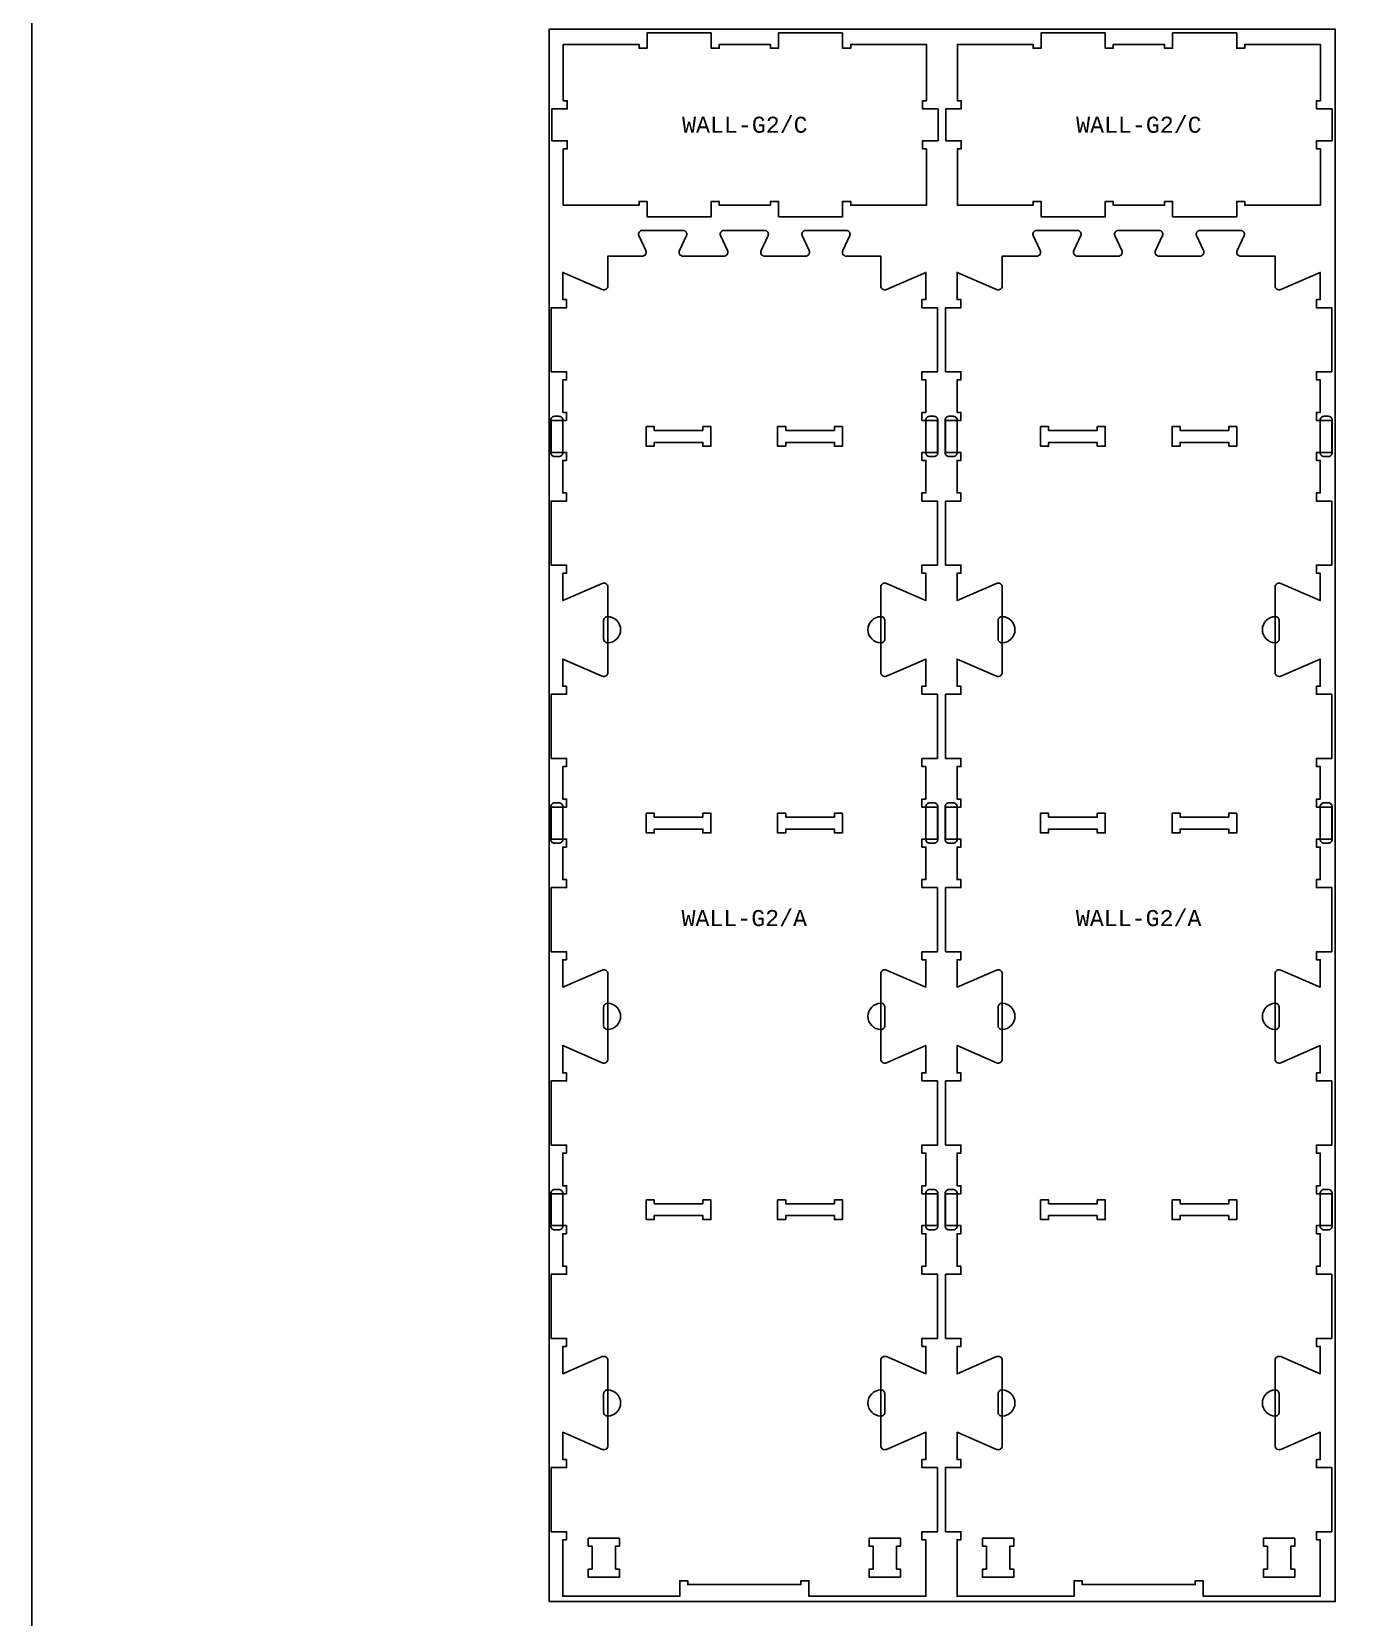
# Model space of a CAD drawing. Extents: x 0 to 12772, y 0 to 23683.
# Drawn here: x 0 to 2059, y 1267 to 3727 of the extents above; entities that cross this region are included whole.
import ezdxf

# ---------------------------------------------------------------- set-up
doc = ezdxf.new("R2010")
doc.units = 0
for name, color, linetype in [('0_SHEET_SPRUCEPLY_2440X122', 1, 'CONTINUOUS'), ('1_ANYTOOL_1MMDEEP_LABELS_S', 2, 'CONTINUOUS'), ('3_ANYTOOL_CUTTHROUGH_INSID', 4, 'CONTINUOUS'), ('4_ANYTOOL_CUTTHROUGH_OUTSI', 5, 'CONTINUOUS'), ('5_ANYTOOL_HALF_MILL_9MM_IN', 3, 'CONTINUOUS'), ('DONOTCUT', 7, 'CONTINUOUS')]:
    doc.layers.add(name, color=color, linetype=linetype)
doc.styles.add('MONOTXT_REGULAR', font='')
doc.styles.get('MONOTXT_REGULAR').set_extended_font_data('Monotxt')

msp = doc.modelspace()

# ---------------------------------------------------------------- linework, layer by layer
at = {"layer": '0_SHEET_SPRUCEPLY_2440X122'}
msp.add_lwpolyline([(803, 1290.9), (2023, 1290.9), (2023, 3730.9), (803, 3730.9)], close=True, dxfattribs=at)
at = {"layer": '3_ANYTOOL_CUTTHROUGH_INSID'}
for points in [[(966.1, 3083.9), (953.6, 3083.9), (953.6, 3114.4), (966.1, 3114.4), (966.1, 3108.4), (1041.6, 3108.4), (1041.6, 3114.4), (1054.1, 3114.4), (1054.1, 3083.9), (1041.6, 3083.9), (1041.6, 3089.9), (966.1, 3089.9)], [(1170.1, 3083.9), (1157.6, 3083.9), (1157.6, 3114.4), (1170.1, 3114.4), (1170.1, 3108.4), (1245.6, 3108.4), (1245.6, 3114.4), (1258.1, 3114.4), (1258.1, 3083.9), (1245.6, 3083.9), (1245.6, 3089.9), (1170.1, 3089.9)], [(1653.6, 3083.9), (1666.1, 3083.9), (1666.1, 3114.4), (1653.6, 3114.4), (1653.6, 3108.4), (1578.1, 3108.4), (1578.1, 3114.4), (1565.6, 3114.4), (1565.6, 3083.9), (1578.1, 3083.9), (1578.1, 3089.9), (1653.6, 3089.9)], [(1857.6, 3083.9), (1870.1, 3083.9), (1870.1, 3114.4), (1857.6, 3114.4), (1857.6, 3108.4), (1782.1, 3108.4), (1782.1, 3114.4), (1769.6, 3114.4), (1769.6, 3083.9), (1782.1, 3083.9), (1782.1, 3089.9), (1857.6, 3089.9)], [(953.6, 2484.1), (953.6, 2514.4), (966.1, 2514.4), (966.1, 2508.4), (1041.6, 2508.4), (1041.6, 2514.4), (1054.1, 2514.4), (1054.1, 2483.9), (1041.6, 2483.9), (1041.6, 2489.9), (966.1, 2489.9), (966.1, 2483.9), (953.6, 2483.9)], [(1258.1, 2514.1), (1258.1, 2483.9), (1245.6, 2483.9), (1245.6, 2489.9), (1170.1, 2489.9), (1170.1, 2483.9), (1157.6, 2483.9), (1157.6, 2514.4), (1170.1, 2514.4), (1170.1, 2508.4), (1245.6, 2508.4), (1245.6, 2514.4), (1258.1, 2514.4)], [(1565.6, 2514.1), (1565.6, 2483.9), (1578.1, 2483.9), (1578.1, 2489.9), (1653.6, 2489.9), (1653.6, 2483.9), (1666.1, 2483.9), (1666.1, 2514.4), (1653.6, 2514.4), (1653.6, 2508.4), (1578.1, 2508.4), (1578.1, 2514.4), (1565.6, 2514.4)], [(1870.1, 2484.1), (1870.1, 2514.4), (1857.6, 2514.4), (1857.6, 2508.4), (1782.1, 2508.4), (1782.1, 2514.4), (1769.6, 2514.4), (1769.6, 2483.9), (1782.1, 2483.9), (1782.1, 2489.9), (1857.6, 2489.9), (1857.6, 2483.9), (1870.1, 2483.9)], [(953.6, 1884.1), (953.6, 1914.4), (966.1, 1914.4), (966.1, 1908.4), (1041.6, 1908.4), (1041.6, 1914.4), (1054.1, 1914.4), (1054.1, 1883.9), (1041.6, 1883.9), (1041.6, 1889.9), (966.1, 1889.9), (966.1, 1883.9), (953.6, 1883.9)], [(1258.1, 1914.1), (1258.1, 1883.9), (1245.6, 1883.9), (1245.6, 1889.9), (1170.1, 1889.9), (1170.1, 1883.9), (1157.6, 1883.9), (1157.6, 1914.4), (1170.1, 1914.4), (1170.1, 1908.4), (1245.6, 1908.4), (1245.6, 1914.4), (1258.1, 1914.4)], [(1565.6, 1914.1), (1565.6, 1883.9), (1578.1, 1883.9), (1578.1, 1889.9), (1653.6, 1889.9), (1653.6, 1883.9), (1666.1, 1883.9), (1666.1, 1914.4), (1653.6, 1914.4), (1653.6, 1908.4), (1578.1, 1908.4), (1578.1, 1914.4), (1565.6, 1914.4)], [(1870.1, 1884.1), (1870.1, 1914.4), (1857.6, 1914.4), (1857.6, 1908.4), (1782.1, 1908.4), (1782.1, 1914.4), (1769.6, 1914.4), (1769.6, 1883.9), (1782.1, 1883.9), (1782.1, 1889.9), (1857.6, 1889.9), (1857.6, 1883.9), (1870.1, 1883.9)], [(869.6, 1376.9), (863.6, 1376.9), (863.6, 1389.4), (912.1, 1389.4), (912.1, 1376.9), (906.1, 1376.9), (906.1, 1341.4), (912.1, 1341.4), (912.1, 1328.9), (863.6, 1328.9), (863.6, 1341.4), (869.6, 1341.4)], [(1348.1, 1376.9), (1342.1, 1376.9), (1342.1, 1341.4), (1348.1, 1341.4), (1348.1, 1328.9), (1299.6, 1328.9), (1299.6, 1341.4), (1305.6, 1341.4), (1305.6, 1376.9), (1299.6, 1376.9), (1299.6, 1389.4), (1348.1, 1389.4)], [(1475.6, 1376.9), (1481.6, 1376.9), (1481.6, 1341.4), (1475.6, 1341.4), (1475.6, 1328.9), (1524.1, 1328.9), (1524.1, 1341.4), (1518.1, 1341.4), (1518.1, 1376.9), (1524.1, 1376.9), (1524.1, 1389.4), (1475.6, 1389.4)], [(1954.1, 1376.9), (1960.1, 1376.9), (1960.1, 1389.4), (1911.6, 1389.4), (1911.6, 1376.9), (1917.6, 1376.9), (1917.6, 1341.4), (1911.6, 1341.4), (1911.6, 1328.9), (1960.1, 1328.9), (1960.1, 1341.4), (1954.1, 1341.4)]]:
    msp.add_lwpolyline(points, close=True, dxfattribs=at)
at = {"layer": '4_ANYTOOL_CUTTHROUGH_OUTSI'}
for points in [[(1258.5, 3725.4), (1159, 3725.4), (1159, 3701.4), (1146.5, 3701.4), (1146.5, 3707.4), (1067, 3707.4), (1067, 3701.4), (1054.5, 3701.4), (1054.5, 3725.4), (955, 3725.4), (955, 3701.4), (942.5, 3701.4), (942.5, 3707.4), (825, 3707.4), (825, 3619.9), (831, 3619.9), (831, 3607.4), (807, 3607.4), (807, 3557.9), (831, 3557.9), (831, 3545.4), (825, 3545.4), (825, 3457.9), (942.5, 3457.9), (942.5, 3463.9), (955, 3463.9), (955, 3439.9), (1054.5, 3439.9), (1054.5, 3463.9), (1067, 3463.9), (1067, 3457.9), (1146.5, 3457.9), (1146.5, 3463.9), (1159, 3463.9), (1159, 3439.9), (1258.5, 3439.9), (1258.5, 3463.9), (1271, 3463.9), (1271, 3457.9), (1388.5, 3457.9), (1388.5, 3545.4), (1382.5, 3545.4), (1382.5, 3557.9), (1406.5, 3557.9), (1406.5, 3607.4), (1382.5, 3607.4), (1382.5, 3619.9), (1388.5, 3619.9), (1388.5, 3707.4), (1271, 3707.4), (1271, 3701.4), (1258.5, 3701.4)], [(1870, 3725.4), (1770.5, 3725.4), (1770.5, 3701.4), (1758, 3701.4), (1758, 3707.4), (1678.5, 3707.4), (1678.5, 3701.4), (1666, 3701.4), (1666, 3725.4), (1566.5, 3725.4), (1566.5, 3701.4), (1554, 3701.4), (1554, 3707.4), (1436.5, 3707.4), (1436.5, 3619.9), (1442.5, 3619.9), (1442.5, 3607.4), (1418.5, 3607.4), (1418.5, 3557.9), (1442.5, 3557.9), (1442.5, 3545.4), (1436.5, 3545.4), (1436.5, 3457.9), (1554, 3457.9), (1554, 3463.9), (1566.5, 3463.9), (1566.5, 3439.9), (1666, 3439.9), (1666, 3463.9), (1678.5, 3463.9), (1678.5, 3457.9), (1758, 3457.9), (1758, 3463.9), (1770.5, 3463.9), (1770.5, 3439.9), (1870, 3439.9), (1870, 3463.9), (1882.5, 3463.9), (1882.5, 3457.9), (2000, 3457.9), (2000, 3545.4), (1994, 3545.4), (1994, 3557.9), (2018, 3557.9), (2018, 3607.4), (1994, 3607.4), (1994, 3619.9), (2000, 3619.9), (2000, 3707.4), (1882.5, 3707.4), (1882.5, 3701.4), (1870, 3701.4)]]:
    msp.add_lwpolyline(points, close=True, dxfattribs=at)
for points in [[(1258.6, 3387.8), (1269.4, 3410.7, 0.551268), (1264.2, 3418.9), (1200.9, 3418.9, 0.551268), (1195.7, 3410.7), (1206.5, 3387.8, -0.551268), (1200.9, 3378.9), (1137.5, 3378.9, -0.551268), (1131.9, 3387.8), (1142.7, 3410.7, 0.551268), (1137.5, 3418.9), (1074.2, 3418.9, 0.551268), (1069, 3410.7), (1079.8, 3387.8, -0.551268), (1074.2, 3378.9), (1010.8, 3378.9, -0.551268), (1005.2, 3387.8), (1016, 3410.7, 0.551268), (1010.8, 3418.9), (947.5, 3418.9, 0.551268), (942.3, 3410.7), (953.1, 3387.8, -0.551268), (947.5, 3378.9), (894.1, 3378.9), (894.1, 3332.9), (894.1, 3332.9, -0.539734), (885.4, 3327.2), (824.1, 3353.7), (824.1, 3311.4), (830.1, 3311.4), (830.1, 3298.9), (806.1, 3298.9), (806.1, 3199.4), (830.1, 3199.4), (830.1, 3186.9), (824.1, 3186.9), (824.1, 3136.4), (830.1, 3136.4), (830.1, 3123.9), (806.1, 3123.9), (806.1, 3074.4), (830.1, 3074.4), (830.1, 3061.9), (824.1, 3061.9), (824.1, 3011.4), (830.1, 3011.4), (830.1, 2998.9), (806.1, 2998.9), (806.1, 2899.4), (830.1, 2899.4), (830.1, 2886.9), (824.1, 2886.9), (824.1, 2844.5), (885.4, 2871.1), (885.4, 2871.1, -0.539734), (894.1, 2865.3), (894.1, 2732.9, -0.539734), (885.4, 2727.2), (824.1, 2753.7), (824.1, 2711.4), (830.1, 2711.4), (830.1, 2698.9), (806.1, 2698.9), (806.1, 2599.4), (830.1, 2599.4), (830.1, 2586.9), (824.1, 2586.9), (824.1, 2536.4), (830.1, 2536.4), (830.1, 2523.9), (806.1, 2523.9), (806.1, 2474.4), (830.1, 2474.4), (830.1, 2461.9), (824.1, 2461.9), (824.1, 2411.4), (830.1, 2411.4), (830.1, 2398.9), (806.1, 2398.9), (806.1, 2299.4), (830.1, 2299.4), (830.1, 2286.9), (824.1, 2286.9), (824.1, 2244.5), (885.4, 2271.1), (885.4, 2271.1, -0.539734), (894.1, 2265.3), (894.1, 2132.9, -0.539734), (885.4, 2127.2), (824.1, 2153.7), (824.1, 2111.4), (830.1, 2111.4), (830.1, 2098.9), (806.1, 2098.9), (806.1, 1999.4), (830.1, 1999.4), (830.1, 1986.9), (824.1, 1986.9), (824.1, 1936.4), (830.1, 1936.4), (830.1, 1923.9), (806.1, 1923.9), (806.1, 1874.4), (830.1, 1874.4), (830.1, 1861.9), (824.1, 1861.9), (824.1, 1811.4), (830.1, 1811.4), (830.1, 1798.9), (806.1, 1798.9), (806.1, 1699.4), (830.1, 1699.4), (830.1, 1686.9), (824.1, 1686.9), (824.1, 1644.5), (885.4, 1671.1), (885.4, 1671.1, -0.539734), (894.1, 1665.3), (894.1, 1532.9, -0.539734), (885.4, 1527.2), (824.1, 1553.7), (824.1, 1511.4), (830.1, 1511.4), (830.1, 1498.9), (806.1, 1498.9), (806.1, 1399.4), (830.1, 1399.4), (830.1, 1386.9), (824.1, 1386.9), (824.1, 1299.4), (1005.6, 1299.4), (1005.6, 1323.4), (1018.1, 1323.4), (1018.1, 1317.4), (1193.6, 1317.4), (1193.6, 1323.4), (1206.1, 1323.4), (1206.1, 1299.4), (1387.6, 1299.4), (1387.6, 1386.9), (1381.6, 1386.9), (1381.6, 1399.4), (1405.6, 1399.4), (1405.6, 1498.9), (1381.6, 1498.9), (1381.6, 1511.4), (1387.6, 1511.4), (1387.6, 1553.7), (1326.3, 1527.2), (1326.3, 1527.2, -0.539734), (1317.6, 1532.9), (1317.6, 1665.3, -0.539734), (1326.3, 1671.1), (1387.6, 1644.5), (1387.6, 1686.9), (1381.6, 1686.9), (1381.6, 1699.4), (1405.6, 1699.4), (1405.6, 1798.9), (1381.6, 1798.9), (1381.6, 1811.4), (1387.6, 1811.4), (1387.6, 1861.9), (1381.6, 1861.9), (1381.6, 1874.4), (1405.6, 1874.4), (1405.6, 1923.9), (1381.6, 1923.9), (1381.6, 1936.4), (1387.6, 1936.4), (1387.6, 1986.9), (1381.6, 1986.9), (1381.6, 1999.4), (1405.6, 1999.4), (1405.6, 2098.9), (1381.6, 2098.9), (1381.6, 2111.4), (1387.6, 2111.4), (1387.6, 2153.7), (1326.3, 2127.2), (1326.3, 2127.2, -0.539734), (1317.6, 2132.9), (1317.6, 2265.3, -0.539734), (1326.3, 2271.1), (1387.6, 2244.5), (1387.6, 2286.9), (1381.6, 2286.9), (1381.6, 2299.4), (1405.6, 2299.4), (1405.6, 2398.9), (1381.6, 2398.9), (1381.6, 2411.4), (1387.6, 2411.4), (1387.6, 2461.9), (1381.6, 2461.9), (1381.6, 2474.4), (1405.6, 2474.4), (1405.6, 2523.9), (1381.6, 2523.9), (1381.6, 2536.4), (1387.6, 2536.4), (1387.6, 2586.9), (1381.6, 2586.9), (1381.6, 2599.4), (1405.6, 2599.4), (1405.6, 2698.9), (1381.6, 2698.9), (1381.6, 2711.4), (1387.6, 2711.4), (1387.6, 2753.7), (1326.3, 2727.2), (1326.3, 2727.2, -0.539734), (1317.6, 2732.9), (1317.6, 2865.3, -0.539734), (1326.3, 2871.1), (1387.6, 2844.5), (1387.6, 2886.9), (1381.6, 2886.9), (1381.6, 2899.4), (1405.6, 2899.4), (1405.6, 2998.9), (1381.6, 2998.9), (1381.6, 3011.4), (1387.6, 3011.4), (1387.6, 3061.9), (1381.6, 3061.9), (1381.6, 3074.4), (1405.6, 3074.4), (1405.6, 3123.9), (1381.6, 3123.9), (1381.6, 3136.4), (1387.6, 3136.4), (1387.6, 3186.9), (1381.6, 3186.9), (1381.6, 3199.4), (1405.6, 3199.4), (1405.6, 3298.9), (1381.6, 3298.9), (1381.6, 3311.4), (1387.6, 3311.4), (1387.6, 3353.7), (1326.3, 3327.2), (1326.3, 3327.2, -0.539734), (1317.6, 3332.9), (1317.6, 3378.9), (1264.2, 3378.9), (1264.2, 3378.9, -0.551268)], [(1565.1, 3387.8), (1554.3, 3410.7, -0.551268), (1559.5, 3418.9), (1622.8, 3418.9, -0.551268), (1628, 3410.7), (1617.2, 3387.8, 0.551268), (1622.8, 3378.9), (1686.2, 3378.9, 0.551268), (1691.8, 3387.8), (1681, 3410.7, -0.551268), (1686.2, 3418.9), (1749.5, 3418.9, -0.551268), (1754.7, 3410.7), (1743.9, 3387.8, 0.551268), (1749.5, 3378.9), (1812.9, 3378.9, 0.551268), (1818.5, 3387.8), (1807.7, 3410.7, -0.551268), (1812.9, 3418.9), (1876.2, 3418.9, -0.551268), (1881.4, 3410.7), (1870.6, 3387.8, 0.551268), (1876.2, 3378.9), (1929.6, 3378.9), (1929.6, 3332.9), (1929.6, 3332.9, 0.539734), (1938.3, 3327.2), (1999.6, 3353.7), (1999.6, 3311.4), (1993.6, 3311.4), (1993.6, 3298.9), (2017.6, 3298.9), (2017.6, 3199.4), (1993.6, 3199.4), (1993.6, 3186.9), (1999.6, 3186.9), (1999.6, 3136.4), (1993.6, 3136.4), (1993.6, 3123.9), (2017.6, 3123.9), (2017.6, 3074.4), (1993.6, 3074.4), (1993.6, 3061.9), (1999.6, 3061.9), (1999.6, 3011.4), (1993.6, 3011.4), (1993.6, 2998.9), (2017.6, 2998.9), (2017.6, 2899.4), (1993.6, 2899.4), (1993.6, 2886.9), (1999.6, 2886.9), (1999.6, 2844.5), (1938.3, 2871.1), (1938.3, 2871.1, 0.539734), (1929.6, 2865.3), (1929.6, 2732.9, 0.539734), (1938.3, 2727.2), (1999.6, 2753.7), (1999.6, 2711.4), (1993.6, 2711.4), (1993.6, 2698.9), (2017.6, 2698.9), (2017.6, 2599.4), (1993.6, 2599.4), (1993.6, 2586.9), (1999.6, 2586.9), (1999.6, 2536.4), (1993.6, 2536.4), (1993.6, 2523.9), (2017.6, 2523.9), (2017.6, 2474.4), (1993.6, 2474.4), (1993.6, 2461.9), (1999.6, 2461.9), (1999.6, 2411.4), (1993.6, 2411.4), (1993.6, 2398.9), (2017.6, 2398.9), (2017.6, 2299.4), (1993.6, 2299.4), (1993.6, 2286.9), (1999.6, 2286.9), (1999.6, 2244.5), (1938.3, 2271.1), (1938.3, 2271.1, 0.539734), (1929.6, 2265.3), (1929.6, 2132.9, 0.539734), (1938.3, 2127.2), (1999.6, 2153.7), (1999.6, 2111.4), (1993.6, 2111.4), (1993.6, 2098.9), (2017.6, 2098.9), (2017.6, 1999.4), (1993.6, 1999.4), (1993.6, 1986.9), (1999.6, 1986.9), (1999.6, 1936.4), (1993.6, 1936.4), (1993.6, 1923.9), (2017.6, 1923.9), (2017.6, 1874.4), (1993.6, 1874.4), (1993.6, 1861.9), (1999.6, 1861.9), (1999.6, 1811.4), (1993.6, 1811.4), (1993.6, 1798.9), (2017.6, 1798.9), (2017.6, 1699.4), (1993.6, 1699.4), (1993.6, 1686.9), (1999.6, 1686.9), (1999.6, 1644.5), (1938.3, 1671.1), (1938.3, 1671.1, 0.539734), (1929.6, 1665.3), (1929.6, 1532.9, 0.539734), (1938.3, 1527.2), (1999.6, 1553.7), (1999.6, 1511.4), (1993.6, 1511.4), (1993.6, 1498.9), (2017.6, 1498.9), (2017.6, 1399.4), (1993.6, 1399.4), (1993.6, 1386.9), (1999.6, 1386.9), (1999.6, 1299.4), (1818.1, 1299.4), (1818.1, 1323.4), (1805.6, 1323.4), (1805.6, 1317.4), (1630.1, 1317.4), (1630.1, 1323.4), (1617.6, 1323.4), (1617.6, 1299.4), (1436.1, 1299.4), (1436.1, 1386.9), (1442.1, 1386.9), (1442.1, 1399.4), (1418.1, 1399.4), (1418.1, 1498.9), (1442.1, 1498.9), (1442.1, 1511.4), (1436.1, 1511.4), (1436.1, 1553.7), (1497.4, 1527.2), (1497.4, 1527.2, 0.539734), (1506.1, 1532.9), (1506.1, 1665.3, 0.539734), (1497.4, 1671.1), (1436.1, 1644.5), (1436.1, 1686.9), (1442.1, 1686.9), (1442.1, 1699.4), (1418.1, 1699.4), (1418.1, 1798.9), (1442.1, 1798.9), (1442.1, 1811.4), (1436.1, 1811.4), (1436.1, 1861.9), (1442.1, 1861.9), (1442.1, 1874.4), (1418.1, 1874.4), (1418.1, 1923.9), (1442.1, 1923.9), (1442.1, 1936.4), (1436.1, 1936.4), (1436.1, 1986.9), (1442.1, 1986.9), (1442.1, 1999.4), (1418.1, 1999.4), (1418.1, 2098.9), (1442.1, 2098.9), (1442.1, 2111.4), (1436.1, 2111.4), (1436.1, 2153.7), (1497.4, 2127.2), (1497.4, 2127.2, 0.539734), (1506.1, 2132.9), (1506.1, 2265.3, 0.539734), (1497.4, 2271.1), (1436.1, 2244.5), (1436.1, 2286.9), (1442.1, 2286.9), (1442.1, 2299.4), (1418.1, 2299.4), (1418.1, 2398.9), (1442.1, 2398.9), (1442.1, 2411.4), (1436.1, 2411.4), (1436.1, 2461.9), (1442.1, 2461.9), (1442.1, 2474.4), (1418.1, 2474.4), (1418.1, 2523.9), (1442.1, 2523.9), (1442.1, 2536.4), (1436.1, 2536.4), (1436.1, 2586.9), (1442.1, 2586.9), (1442.1, 2599.4), (1418.1, 2599.4), (1418.1, 2698.9), (1442.1, 2698.9), (1442.1, 2711.4), (1436.1, 2711.4), (1436.1, 2753.7), (1497.4, 2727.2), (1497.4, 2727.2, 0.539734), (1506.1, 2732.9), (1506.1, 2865.3, 0.539734), (1497.4, 2871.1), (1436.1, 2844.5), (1436.1, 2886.9), (1442.1, 2886.9), (1442.1, 2899.4), (1418.1, 2899.4), (1418.1, 2998.9), (1442.1, 2998.9), (1442.1, 3011.4), (1436.1, 3011.4), (1436.1, 3061.9), (1442.1, 3061.9), (1442.1, 3074.4), (1418.1, 3074.4), (1418.1, 3123.9), (1442.1, 3123.9), (1442.1, 3136.4), (1436.1, 3136.4), (1436.1, 3186.9), (1442.1, 3186.9), (1442.1, 3199.4), (1418.1, 3199.4), (1418.1, 3298.9), (1442.1, 3298.9), (1442.1, 3311.4), (1436.1, 3311.4), (1436.1, 3353.7), (1497.4, 3327.2), (1497.4, 3327.2, 0.539734), (1506.1, 3332.9), (1506.1, 3378.9), (1559.5, 3378.9), (1559.5, 3378.9, 0.551268)]]:
    msp.add_lwpolyline(points, format="xyb", close=True, dxfattribs=at)
at = {"layer": '5_ANYTOOL_HALF_MILL_9MM_IN'}
for points in [[(805.6, 3073.9, 0.414214), (811.6, 3067.9), (818.1, 3067.9, 0.414214), (824.1, 3073.9), (824.1, 3124.4, 0.414214), (818.1, 3130.4), (811.6, 3130.4, 0.414214), (805.6, 3124.4)], [(1406.1, 3073.9, -0.414214), (1400.1, 3067.9), (1393.6, 3067.9, -0.414214), (1387.6, 3073.9), (1387.6, 3124.4, -0.414214), (1393.6, 3130.4), (1400.1, 3130.4, -0.414214), (1406.1, 3124.4)], [(1417.6, 3073.9, 0.414214), (1423.6, 3067.9), (1430.1, 3067.9, 0.414214), (1436.1, 3073.9), (1436.1, 3124.4, 0.414214), (1430.1, 3130.4), (1423.6, 3130.4, 0.414214), (1417.6, 3124.4)], [(2018.1, 3073.9, -0.414214), (2012.1, 3067.9), (2005.6, 3067.9, -0.414214), (1999.6, 3073.9), (1999.6, 3124.4, -0.414214), (2005.6, 3130.4), (2012.1, 3130.4, -0.414214), (2018.1, 3124.4)], [(893.6, 2778.9), (893.9, 2778.9, 0.987577), (893.9, 2819.4), (893.6, 2819.4, 0.414362), (887.6, 2813.4), (887.6, 2784.9, 0.414362)], [(1318.1, 2778.9), (1317.8, 2778.9, -0.987577), (1317.8, 2819.4), (1318.1, 2819.4, -0.414362), (1324.1, 2813.4), (1324.1, 2784.9, -0.414362)], [(1505.6, 2778.9), (1505.9, 2778.9, 0.987577), (1505.9, 2819.4), (1505.6, 2819.4, 0.414362), (1499.6, 2813.4), (1499.6, 2784.9, 0.414362)], [(1930.1, 2778.9), (1929.8, 2778.9, -0.987577), (1929.8, 2819.4), (1930.1, 2819.4, -0.414362), (1936.1, 2813.4), (1936.1, 2784.9, -0.414362)], [(805.6, 2473.9, 0.414214), (811.6, 2467.9), (818.1, 2467.9, 0.414214), (824.1, 2473.9), (824.1, 2524.4, 0.414214), (818.1, 2530.4), (811.6, 2530.4, 0.414214), (805.6, 2524.4)], [(1406.1, 2473.9, -0.414214), (1400.1, 2467.9), (1393.6, 2467.9, -0.414214), (1387.6, 2473.9), (1387.6, 2524.4, -0.414214), (1393.6, 2530.4), (1400.1, 2530.4, -0.414214), (1406.1, 2524.4)], [(1417.6, 2473.9, 0.414214), (1423.6, 2467.9), (1430.1, 2467.9, 0.414214), (1436.1, 2473.9), (1436.1, 2524.4, 0.414214), (1430.1, 2530.4), (1423.6, 2530.4, 0.414214), (1417.6, 2524.4)], [(2018.1, 2473.9, -0.414214), (2012.1, 2467.9), (2005.6, 2467.9, -0.414214), (1999.6, 2473.9), (1999.6, 2524.4, -0.414214), (2005.6, 2530.4), (2012.1, 2530.4, -0.414214), (2018.1, 2524.4)], [(893.6, 2178.9), (893.9, 2178.9, 0.987577), (893.9, 2219.4), (893.6, 2219.4, 0.414362), (887.6, 2213.4), (887.6, 2184.9, 0.414362)], [(1318.1, 2178.9), (1317.8, 2178.9, -0.987577), (1317.8, 2219.4), (1318.1, 2219.4, -0.414362), (1324.1, 2213.4), (1324.1, 2184.9, -0.414362)], [(1505.6, 2178.9), (1505.9, 2178.9, 0.987577), (1505.9, 2219.4), (1505.6, 2219.4, 0.414362), (1499.6, 2213.4), (1499.6, 2184.9, 0.414362)], [(1930.1, 2178.9), (1929.8, 2178.9, -0.987577), (1929.8, 2219.4), (1930.1, 2219.4, -0.414362), (1936.1, 2213.4), (1936.1, 2184.9, -0.414362)], [(805.6, 1873.9, 0.414214), (811.6, 1867.9), (818.1, 1867.9, 0.414214), (824.1, 1873.9), (824.1, 1924.4, 0.414214), (818.1, 1930.4), (811.6, 1930.4, 0.414214), (805.6, 1924.4)], [(1406.1, 1873.9, -0.414214), (1400.1, 1867.9), (1393.6, 1867.9, -0.414214), (1387.6, 1873.9), (1387.6, 1924.4, -0.414214), (1393.6, 1930.4), (1400.1, 1930.4, -0.414214), (1406.1, 1924.4)], [(1417.6, 1873.9, 0.414214), (1423.6, 1867.9), (1430.1, 1867.9, 0.414214), (1436.1, 1873.9), (1436.1, 1924.4, 0.414214), (1430.1, 1930.4), (1423.6, 1930.4, 0.414214), (1417.6, 1924.4)], [(2018.1, 1873.9, -0.414214), (2012.1, 1867.9), (2005.6, 1867.9, -0.414214), (1999.6, 1873.9), (1999.6, 1924.4, -0.414214), (2005.6, 1930.4), (2012.1, 1930.4, -0.414214), (2018.1, 1924.4)], [(893.6, 1578.9), (893.9, 1578.9, 0.987577), (893.9, 1619.4), (893.6, 1619.4, 0.414362), (887.6, 1613.4), (887.6, 1584.9, 0.414362)], [(1318.1, 1578.9), (1317.8, 1578.9, -0.987577), (1317.8, 1619.4), (1318.1, 1619.4, -0.414362), (1324.1, 1613.4), (1324.1, 1584.9, -0.414362)], [(1505.6, 1578.9), (1505.9, 1578.9, 0.987577), (1505.9, 1619.4), (1505.6, 1619.4, 0.414362), (1499.6, 1613.4), (1499.6, 1584.9, 0.414362)], [(1930.1, 1578.9), (1929.8, 1578.9, -0.987577), (1929.8, 1619.4), (1930.1, 1619.4, -0.414362), (1936.1, 1613.4), (1936.1, 1584.9, -0.414362)]]:
    msp.add_lwpolyline(points, format="xyb", close=True, dxfattribs=at)
at = {"layer": 'DONOTCUT'}
msp.add_lwpolyline([(0, 0), (7173.1, 0), (7173.1, 5593.4), (0, 5593.4)], close=True, dxfattribs=at)

# ---------------------------------------------------------------- texts
at = {"layer": '1_ANYTOOL_1MMDEEP_LABELS_S', "char_height": 25, "attachment_point": 5, "style": 'MONOTXT_REGULAR'}
for s, insert, width in [('WALL-G2/C', (1106.7, 3582.6), 486.486), ('WALL-G2/C', (1718.2, 3582.6), 486.486), ('WALL-G2/A', (1105.8, 2351.5), 486.757), ('WALL-G2/A', (1717.8, 2351.5), 486.757)]:
    msp.add_mtext(s, dxfattribs=dict(at, insert=insert, width=width))

doc.saveas('drawing.dxf')
